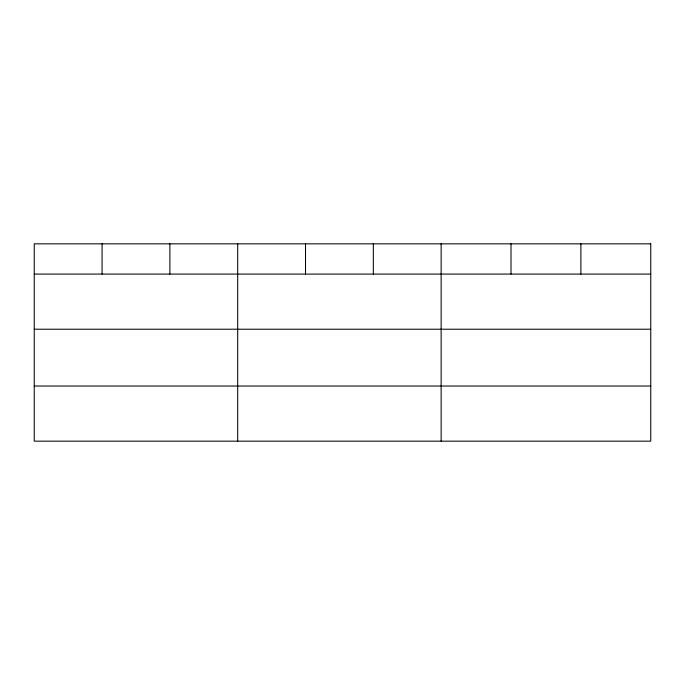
<?xml version="1.0" encoding="UTF-8"?>
<svg xmlns="http://www.w3.org/2000/svg" width="685" height="685" viewBox="0 0 685 685"><rect width="100%" height="100%" fill="white"/><g stroke="black" fill="none" stroke-linecap="round" stroke-linejoin="round"><path stroke-width="1.03" d="M34.25 274.077L650.75 274.077M34.25 329.22L650.75 329.22M34.25 386.032L650.75 386.032M580.88 243.834L580.88 274.077M511.01 243.834L511.01 274.077M441.14 243.834L441.14 441.166M373.325 243.834L373.325 274.077M305.51 243.834L305.51 274.077M237.695 243.834L237.695 441.166M169.88 243.834L169.88 274.077M102.065 243.834L102.065 274.077M650.75 243.834L34.25 243.834L34.25 441.166L650.75 441.166L650.75 243.834"/></g></svg>
